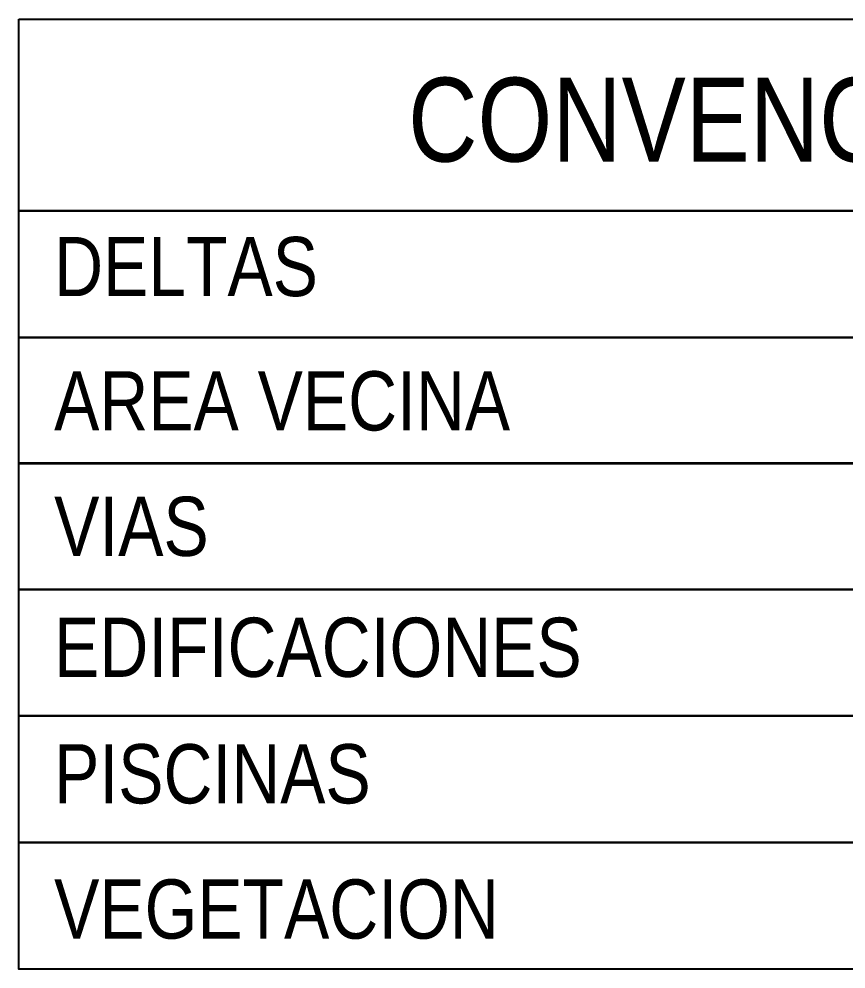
# Model space of a CAD drawing. Header units: metres. Extents: x 1097510 to 2158594, y 877039 to 1751652.
# Drawn here: x 1097796.35 to 1097817.06, y 877152.64 to 877176.43 of the extents above; entities that cross this region are included whole.
import ezdxf

# ---------------------------------------------------------------- set-up
doc = ezdxf.new("R2010")
doc.units = ezdxf.units.M
doc.layers.add('ROTULO', color=7, linetype='Continuous')
doc.styles.add('Arial Narrow', font='ARIALN.TTF', dxfattribs={"width": 0.85})

msp = doc.modelspace()

# ---------------------------------------------------------------- linework, layer by layer
at = {"layer": 'ROTULO', "color": 7}
for points in [[(1097796.35, 877176.434), (1097837.322, 877176.434), (1097837.322, 877171.628), (1097796.35, 877171.628)], [(1097796.35, 877171.628), (1097837.322, 877171.628), (1097837.322, 877168.458), (1097796.35, 877168.458)], [(1097796.35, 877168.458), (1097837.322, 877168.458), (1097837.322, 877165.289), (1097796.35, 877165.289)], [(1097796.35, 877165.314), (1097837.322, 877165.314), (1097837.322, 877162.145), (1097796.35, 877162.145)], [(1097796.35, 877162.145), (1097837.322, 877162.145), (1097837.322, 877158.975), (1097796.35, 877158.975)], [(1097796.35, 877158.975), (1097837.322, 877158.975), (1097837.322, 877155.806), (1097796.35, 877155.806)], [(1097796.35, 877155.806), (1097837.322, 877155.806), (1097837.322, 877152.636), (1097796.35, 877152.636)]]:
    msp.add_lwpolyline(points, close=True, dxfattribs=at)

# ---------------------------------------------------------------- texts
at = {"layer": 'ROTULO', "color": 7, "style": 'Arial Narrow'}
for s, height, p in [('CONVENCIONES', 2.10093, (1097806.096, 877172.863)), ('DELTAS', 1.483, (1097797.23, 877169.492)), ('AREA VECINA', 1.48301, (1097797.23, 877166.127)), ('VIAS', 1.483, (1097797.23, 877162.984)), ('EDIFICACIONES', 1.48301, (1097797.23, 877159.954)), ('PISCINAS', 1.483, (1097797.23, 877156.785)), ('VEGETACION', 1.483, (1097797.23, 877153.397))]:
    msp.add_text(s, height=height, dxfattribs=at).set_placement(p)

doc.saveas('drawing.dxf')
